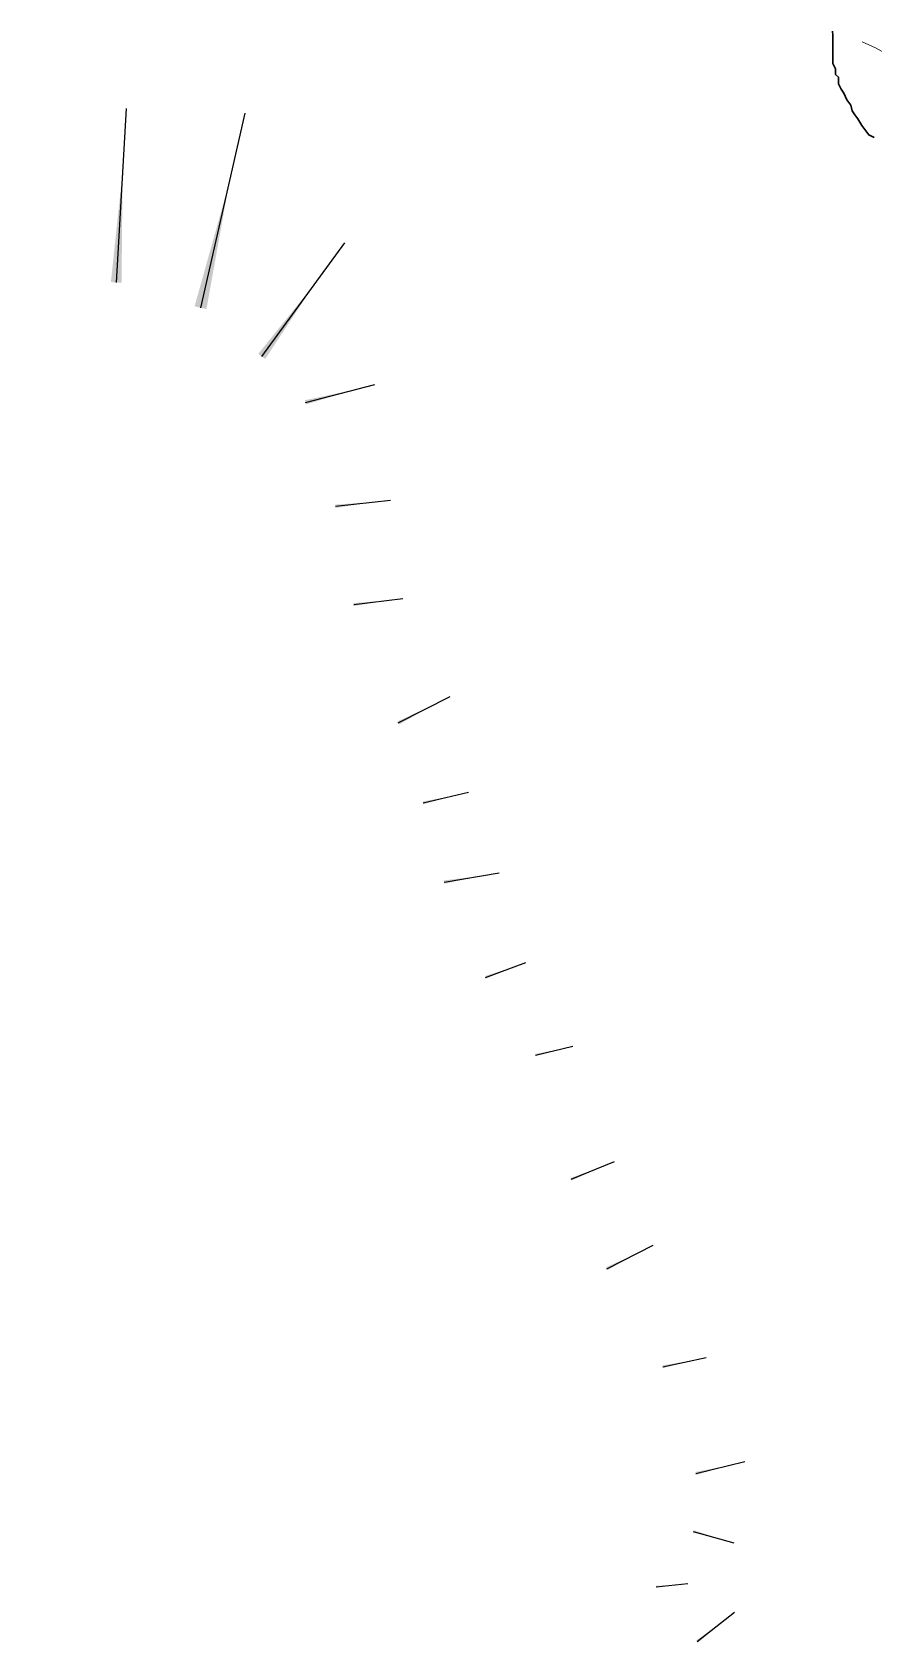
# Model space of a CAD drawing. Header units: millimetres. Extents: x -3113 to 15022, y -19591 to 4665.
# Drawn here: x 1711 to 2230, y 829 to 1824 of the extents above; entities that cross this region are included whole.
import ezdxf

# ---------------------------------------------------------------- set-up
doc = ezdxf.new("R2010")
doc.units = ezdxf.units.MM
doc.header["$XCLIPFRAME"] = 2
for name, color, linetype, lineweight in [('0A-detail', 7, 'Continuous', 18), ('0A-detail-detail', 7, 'Continuous', 13), ('0A-hatchures', 4, 'Continuous', 25), ('0T-walltop', 7, 'Continuous', 30)]:
    doc.layers.add(name, color=color, linetype=linetype, lineweight=lineweight)
picture_1 = doc.add_image_def('image1.tif', size_in_pixel=(6668, 8809))

# ---------------------------------------------------------------- blocks, each defined once
blk = doc.blocks.new('T5')
blk.add_line((0, -0.0016), (1, -0.0016))
at = {"linetype": 'Continuous'}
blk.add_solid([(0, -0.0314), (0, 0.0298), (0.638, -0.0009)], dxfattribs=at)

msp = doc.modelspace()

# ---------------------------------------------------------------- linework, layer by layer
at = {"layer": '0A-detail'}
msp.add_lwpolyline([(2230.22, 1758.55), (2226.9, 1760.22), (2222.65, 1765.98), (2220.11, 1770.16), (2218.39, 1772.65), (2216.77, 1775.13), (2215.84, 1778.52), (2213.31, 1781.8), (2211.57, 1785.89), (2209.95, 1788.47), (2208.22, 1791.76), (2208.18, 1795.95), (2206.46, 1797.54), (2206.43, 1800.94), (2204.8, 1804.22), (2204.77, 1807.62), (2204.75, 1810.12), (2204.73, 1812.62), (2204.7, 1815.92), (2204.67, 1819.32), (2204.64, 1821.82), (2204.62, 1824.32)], dxfattribs=at)
at = {"layer": '0A-detail-detail'}
msp.add_lwpolyline([(2222.78, 1817.59), (2231.14, 1814.05), (2245.48, 1806), (2251.46, 1801.49), (2257.92, 1795.8), (2267.5, 1785.82), (2271.1, 1780.35), (2274.7, 1774.88), (2277.12, 1768.93), (2278.82, 1761.31), (2278.88, 1747.48), (2277.72, 1740.08), (2277.79, 1726.25), (2280.2, 1720.3), (2284.28, 1713.64), (2288.36, 1706.98), (2291.48, 1702.7)], dxfattribs=at)
at = {"layer": '0T-walltop'}
msp.add_lwpolyline([(2230.22, 1758.55), (2226.9, 1760.22), (2222.65, 1765.98), (2220.11, 1770.16), (2218.39, 1772.65), (2216.77, 1775.13), (2215.84, 1778.52), (2213.31, 1781.8), (2211.57, 1785.89), (2209.95, 1788.47), (2208.22, 1791.76), (2208.18, 1795.95), (2206.46, 1797.54), (2206.43, 1800.94), (2204.8, 1804.22), (2204.77, 1807.62), (2204.75, 1810.12), (2204.73, 1812.62), (2204.7, 1815.92), (2204.67, 1819.32), (2204.64, 1821.82), (2204.62, 1824.32)], dxfattribs=at)

# ---------------------------------------------------------------- block references
at = {"layer": '0A-hatchures', "lineweight": 18}
for p, xscale, yscale, zscale, rotation in [((1762.58, 1669.23), 107.442712212952, 107.442712212952, 107.442712212952, 86.70468619525028), ((1814.57, 1653.61), 123.0997706035, 123.0997706035, 123.0997706035, 77.0905644045507), ((1852.37, 1623.59), 86.84359702341801, 86.84359702341801, 86.84359702341801, 53.88976610457622), ((1879.42, 1595.24), 44.233519830921, 44.233519830921, 44.233519830921, 14.56534646427082), ((1897.87, 1531.09), 34.16363941833299, 34.16363941833299, 34.16363941833299, 6.502218980993095), ((1909.14, 1470.41), 30.61507244159201, 30.61507244159201, 30.61507244159201, 7.247754024720716), ((1936.63, 1397.4), 35.96097428543498, 35.96097428543498, 35.96097428543498, 27.09945969198239), ((1951.93, 1348.04), 28.896820972176, 28.896820972176, 28.896820972176, 13.25111971090827), ((1964.88, 1299.18), 34.396909897424, 34.396909897424, 34.396909897424, 9.47504834707655), ((1990.45, 1240.43), 26.563783396374, 26.563783396374, 26.563783396374, 20.19080859543057), ((2021.26, 1192.48), 23.83601510442499, 23.83601510442499, 23.83601510442499, 13.50158039531318), ((2043.4, 1115.84), 28.860826007521, 28.860826007521, 28.860826007521, 22.30169660952001), ((2065.34, 1060.64), 31.99027992047801, 31.99027992047801, 31.99027992047801, 27.06551951158755), ((2099.86, 1000.2), 27.32979958274801, 27.32979958274801, 27.32979958274801, 11.81831869469353), ((2120.12, 934.27), 31.197347226945, 31.197347226945, 31.197347226945, 13.71629570207552), ((2118.65, 898.51), 26.01484789281999, 26.01484789281999, 26.01484789281999, 344.5688733207885), ((2095.73, 864.35), 19.732689144601, 19.732689144601, 19.732689144601, 5.658124451739068), ((2121.05, 830.63), 29.29873293125999, 29.29873293125999, 29.29873293125999, 38.0749586488522)]:
    msp.add_blockref('T5', p, dxfattribs=dict(at, xscale=xscale, yscale=yscale, zscale=zscale, rotation=rotation))

# ---------------------------------------------------------------- pictures from other files: only their frames are drawn
image = msp.add_image(picture_1, insert=(4548.77, 3178.52), size_in_units=(6666.97, 8807.64), rotation=-180)
image.set_boundary_path([(2179.183, 8808.5), (-0.5, 3859.024), (791.069, 3508.694), (-0.5, 1607.599), (-0.5, 1607.599), (3674.987, -0.5), (6667.5, 6386.38), (6667.5, 7108.85), (2641.037, 8808.5), (2179.183, 8808.5)])

doc.saveas('drawing.dxf')
